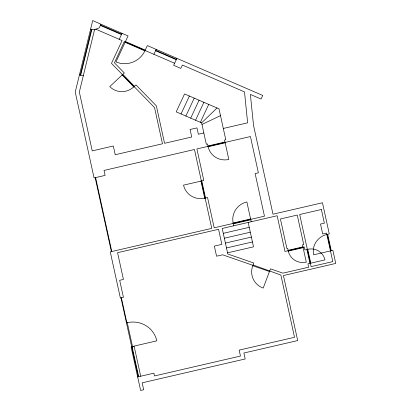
<?xml version="1.0" encoding="UTF-8"?>
<svg xmlns="http://www.w3.org/2000/svg" width="411" height="411" viewBox="0 0 411 411"><rect width="100%" height="100%" fill="white"/><g stroke="black" fill="none" stroke-linecap="round" stroke-linejoin="round"><path stroke-width="0.62" d="M80.294 75.069L91.468 29.304M80.7 75.156L91.874 29.387M94.587 29.571L79.338 92.018L92.239 150.883L113.323 146.003L115.234 154.721L162.479 143.788L154.541 107.554L111.473 63.345L122.082 40.55L95.727 29.16M252.724 265.27L252.58 265.655L269.683 271.604L269.827 271.219M252.929 265.342L253.803 263.035L227.802 253.988L222.207 228.459L277.158 215.744L284.982 251.445L304.243 246.985L304.895 249.96L307.325 249.395M269.477 271.532L263.204 288.06A17.92 17.426 -25.1 0 1 252.786 265.727M269.621 271.147L270.5 268.84L282.922 273.161L308.671 267.201L307.931 263.831L310.367 263.271M125.283 41.932L128.073 35.947L100.931 24.218L99.226 27.891L93.888 29.823L90.61 29.119M119.231 39.317L122.021 33.332M125.062 41.835L124.887 42.21L145.104 50.949L145.278 50.574M125.114 42.307L115.984 61.912A21.881 21.274 -25.1 0 0 144.877 50.851M125.509 42.03L125.684 41.66L145.001 50.008L144.826 50.378M145.052 50.476L147.333 45.575L262.732 95.45L261.057 99.046L250.381 94.432L253.52 125.37L272.986 214.208L322.46 202.757L329.283 233.9L326.853 234.465A17.298 16.82 -25.1 0 0 313.624 254.81L332.889 250.35L335.756 263.43L283.441 275.54L297.692 340.57L243.903 353.018L245.208 358.967L142.149 382.821L143.67 389.746L140.629 390.45L131.15 347.203L134.191 346.499L140.706 376.229M153.899 54.303L156.185 49.402M176.894 58.352L173.653 65.308L180.809 68.401L182.371 65.036L244.499 91.889L247.638 122.827L223.307 128.458M181.046 113.96L189.389 96.035M185.88 116.051L194.223 98.126M190.714 118.142L199.058 100.217M195.549 120.228L203.892 102.303M200.383 122.319L208.726 104.394M208.053 146.357L207.534 143.978L206.317 144.261L201.626 122.858L217.018 107.975M122.36 74.519L122.057 74.807L133.95 87.014L134.253 86.731M122.19 74.941L109.783 86.623A17.087 16.615 -25.1 0 0 133.816 86.88M122.493 74.658L124.307 72.947L114.438 62.811L124.343 41.526L174.608 63.253M122.622 74.792L122.925 74.504L134.289 86.171L133.986 86.459M134.12 86.593L135.933 84.882L156.355 105.848L164.564 143.305L191.732 137.017L190.082 129.486L196.977 127.888L198.364 134.233L203.841 132.964M201.981 124.466L220.496 115.635M201.323 180.794L200.917 180.886L204.75 198.374L205.156 198.282M200.969 181.107L183.532 185.145A17.92 17.426 -25.1 0 0 204.704 198.153M201.375 181.015L203.805 180.45L196.9 148.936L250.433 136.55L258.375 172.82L255.133 173.57L264.468 216.181L214.188 227.817L207.54 197.496L205.11 198.061M201.411 181.179L201.816 181.087L205.479 197.799L205.074 197.897M223.276 233.335L249.23 227.329M224.344 238.21L250.299 232.205M225.413 243.086L251.368 237.08M226.482 247.961L252.436 241.956M227.55 252.837L253.505 246.831L248.162 222.454M327.305 234.583L327.711 234.491L331.266 250.725M307.3 249.266L307.705 249.174L310.803 263.307L310.397 263.4M307.366 249.58L306.96 249.672L309.92 263.179L310.326 263.086M310.773 263.179L324.967 259.891A14.585 14.185 -25.1 0 0 307.731 249.302M126.783 322.394L127.189 322.301L132.573 346.874M126.465 322.887L126.871 322.789L121.394 297.816M131.674 346.668L132.08 346.576L138.682 376.697M132.486 346.478L156.817 340.847A25.004 24.316 -25.1 0 0 127.271 322.697M137.664 376.933L153.889 373.178L154.495 375.952L240.466 356.054L239.161 350.11L294.517 337.297L280.883 275.062L253.248 265.018L253.104 265.403L222.649 254.805L216.566 256.212L214.352 246.107L221.853 244.37L218.554 229.307L117.577 252.678L123.439 279.434L119.688 280.302L123.423 297.348L120.382 298.052L110.266 251.876L211.752 228.382L194.47 149.501L104.029 170.437L105.118 175.389L94.068 177.948L75.244 92.054L92.706 20.55L100.931 24.218M79.436 74.884L83.32 75.722M100.546 25.05L121.63 34.164M100.371 25.42L121.461 34.534M155.738 50.363L176.447 59.312M155.564 50.733L176.273 59.687M201.626 122.858L176.211 111.869L184.554 93.944L219.006 108.838L225.783 139.755L224.565 140.038L225.084 142.417M327.259 234.373L330.86 250.823M303.21 247.227L303.297 247.622L288.126 251.131L288.039 250.736M303.025 247.268L302.506 244.889L303.719 244.607L297.251 215.076L280.42 218.976L286.893 248.506L287.705 248.316L288.224 250.695M303.113 247.663L306.282 262.131A15.212 14.791 -25.1 0 1 288.311 251.09M302.871 247.304L302.784 246.908L288.291 250.263L288.378 250.659M250.88 219.325L250.792 218.929L232.96 223.06L233.047 223.456M250.597 218.976L246.862 201.929A17.92 17.426 -25.1 0 0 233.16 223.014M250.684 219.371L251.203 221.75M250.484 219.417L250.571 219.813L233.53 223.759L233.443 223.363M225.295 142.365L225.382 142.761L207.93 146.804L207.843 146.403M225.171 142.812L228.819 159.458A17.503 17.021 -25.1 0 1 208.141 146.753M224.904 142.458L224.817 142.062L208.146 145.92L208.233 146.316M233.243 223.409L233.767 225.788M95.588 177.593L111.787 251.522M95.182 177.691L111.381 251.614M120.993 297.913L138.276 376.795M321.381 209.492L299.686 214.516L311.106 266.641L332.802 261.617L326.545 233.078L322.697 233.972L320.523 224.062L324.377 223.168L321.381 209.492"/></g></svg>
